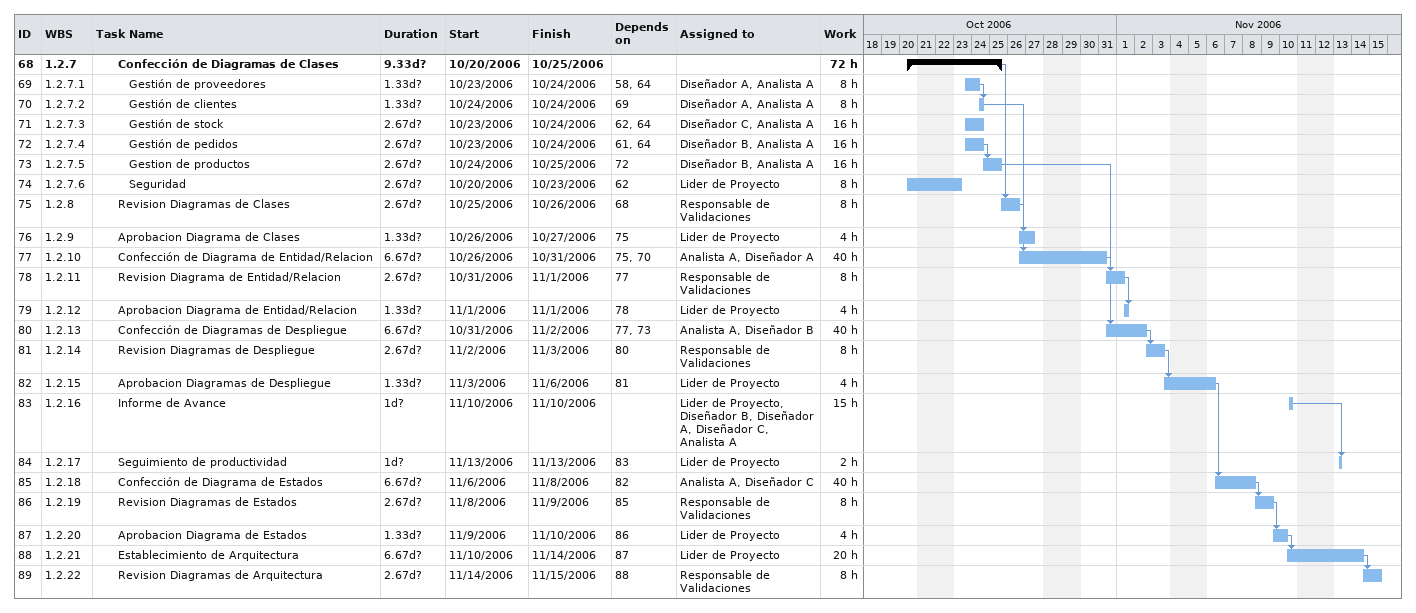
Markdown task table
| ID | WBS | Task | Duration | Start | Finish | Predecessors | Resources | Work (h) |
|---|---|---|---|---|---|---|---|---|
| 68 | 1.2.7 | **Confección de Diagramas de Clases** | 9.33d? | 2006-10-20 | 2006-10-25 |  |  | 72 |
| 69 | 1.2.7.1 | Gestión de proveedores | 1.33d? | 2006-10-23 | 2006-10-24 | 58, 64 | Diseñador A, Analista A | 8 |
| 70 | 1.2.7.2 | Gestión de clientes | 1.33d? | 2006-10-24 | 2006-10-24 | 69 | Diseñador A, Analista A | 8 |
| 71 | 1.2.7.3 | Gestión de stock | 2.67d? | 2006-10-23 | 2006-10-24 | 62, 64 | Diseñador C, Analista A | 16 |
| 72 | 1.2.7.4 | Gestión de pedidos | 2.67d? | 2006-10-23 | 2006-10-24 | 61, 64 | Diseñador B, Analista A | 16 |
| 73 | 1.2.7.5 | Gestion de productos | 2.67d? | 2006-10-24 | 2006-10-25 | 72 | Diseñador B, Analista A | 16 |
| 74 | 1.2.7.6 | Seguridad | 2.67d? | 2006-10-20 | 2006-10-23 | 62 | Lider de Proyecto | 8 |
| 75 | 1.2.8 | Revision Diagramas de Clases | 2.67d? | 2006-10-25 | 2006-10-26 | 68 | Responsable de Validaciones | 8 |
| 76 | 1.2.9 | Aprobacion Diagrama de Clases | 1.33d? | 2006-10-26 | 2006-10-27 | 75 | Lider de Proyecto | 4 |
| 77 | 1.2.10 | Confección de Diagrama de Entidad/Relacion | 6.67d? | 2006-10-26 | 2006-10-31 | 75, 70 | Analista A, Diseñador A | 40 |
| 78 | 1.2.11 | Revision Diagrama de Entidad/Relacion | 2.67d? | 2006-10-31 | 2006-11-01 | 77 | Responsable de Validaciones | 8 |
| 79 | 1.2.12 | Aprobacion Diagrama de Entidad/Relacion | 1.33d? | 2006-11-01 | 2006-11-01 | 78 | Lider de Proyecto | 4 |
| 80 | 1.2.13 | Confección de Diagramas de Despliegue | 6.67d? | 2006-10-31 | 2006-11-02 | 77, 73 | Analista A, Diseñador B | 40 |
| 81 | 1.2.14 | Revision Diagramas de Despliegue | 2.67d? | 2006-11-02 | 2006-11-03 | 80 | Responsable de Validaciones | 8 |
| 82 | 1.2.15 | Aprobacion Diagramas de Despliegue | 1.33d? | 2006-11-03 | 2006-11-06 | 81 | Lider de Proyecto | 4 |
| 83 | 1.2.16 | Informe de Avance | 1d? | 2006-11-10 | 2006-11-10 |  | Lider de Proyecto, Diseñador B, Diseñador A, Diseñador C, Analista A | 15 |
| 84 | 1.2.17 | Seguimiento de productividad | 1d? | 2006-11-13 | 2006-11-13 | 83 | Lider de Proyecto | 2 |
| 85 | 1.2.18 | Confección de Diagrama de Estados | 6.67d? | 2006-11-06 | 2006-11-08 | 82 | Analista A, Diseñador C | 40 |
| 86 | 1.2.19 | Revision Diagramas de Estados | 2.67d? | 2006-11-08 | 2006-11-09 | 85 | Responsable de Validaciones | 8 |
| 87 | 1.2.20 | Aprobacion Diagrama de Estados | 1.33d? | 2006-11-09 | 2006-11-10 | 86 | Lider de Proyecto | 4 |
| 88 | 1.2.21 | Establecimiento de Arquitectura | 6.67d? | 2006-11-10 | 2006-11-14 | 87 | Lider de Proyecto | 20 |
| 89 | 1.2.22 | Revision Diagramas de Arquitectura | 2.67d? | 2006-11-14 | 2006-11-15 | 88 | Responsable de Validaciones | 8 |
